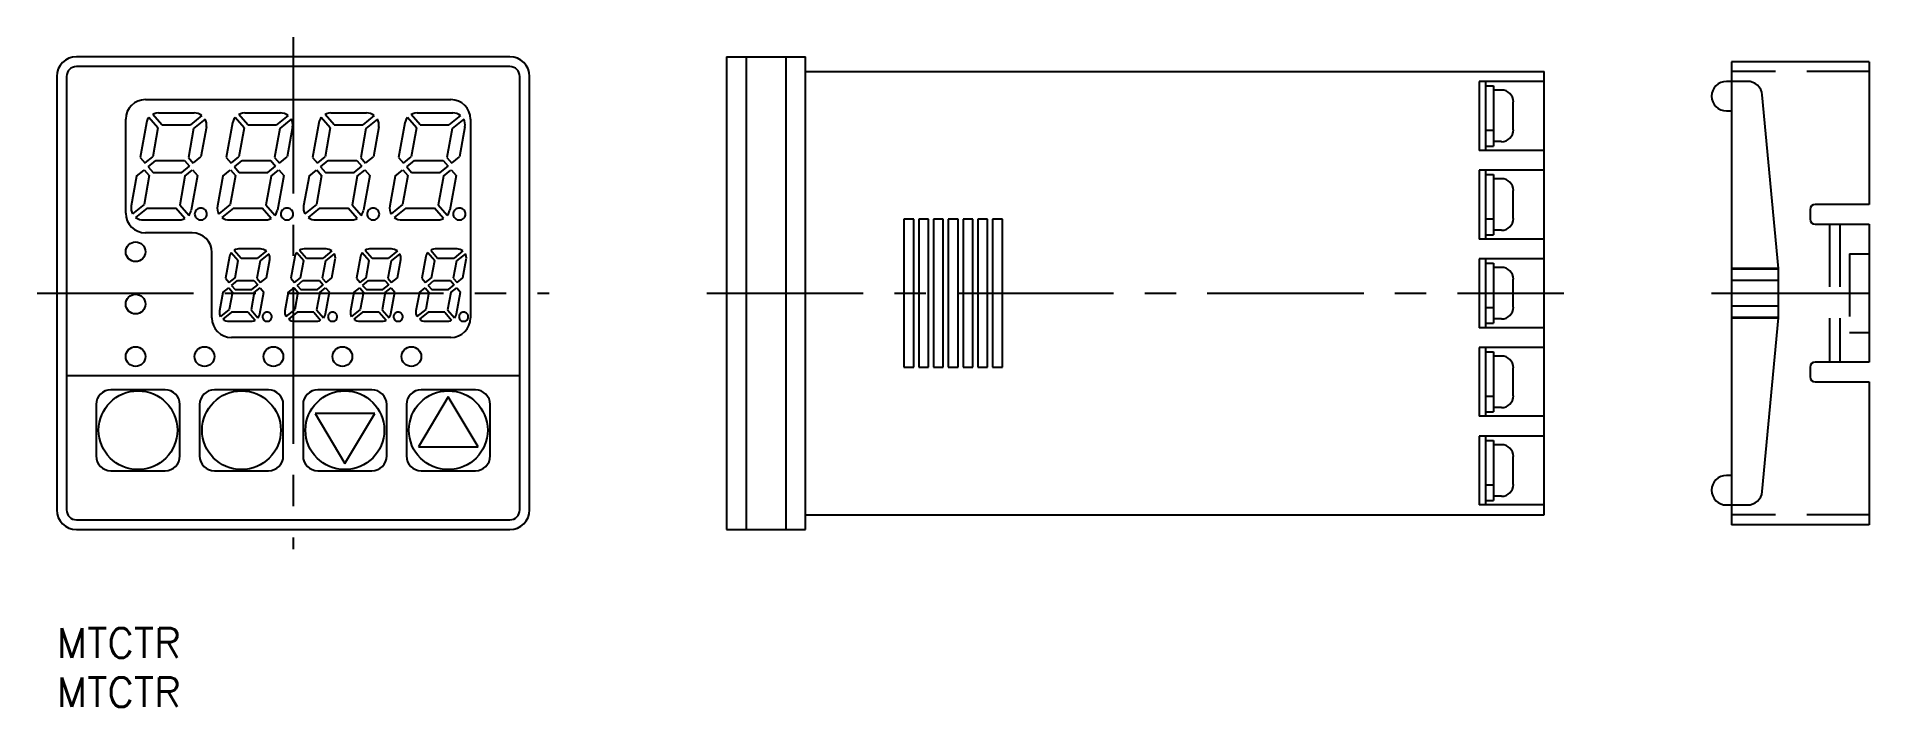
# Model space of a CAD drawing. Extents: x -2 to 186, y -8 to 60.
import ezdxf

# ---------------------------------------------------------------- set-up
doc = ezdxf.new("R2010")
doc.units = 0
doc.header["$LTSCALE"] = 0.5
doc.linetypes.add('CENTER', pattern=[50.8, 31.75, -6.35, 6.35, -6.35])
doc.linetypes.add('DASHED', pattern=[19.05, 12.7, -6.35])
for name, color, linetype in [('MSM_CENTER', 1, 'CENTER'), ('MSM_CONTINUOUS', 7, 'CONTINUOUS'), ('MSM_DASHED', 4, 'DASHED'), ('MSM_PART_NUMBER', 7, 'CONTINUOUS')]:
    doc.layers.add(name, color=color, linetype=linetype)
doc.styles.get("Standard").update_dxf_attribs({"font": 'txt.shx', "height": 3, "bigfont": 'bigfont.shx'})

# ---------------------------------------------------------------- blocks, each defined once
blk = doc.blocks.new('*U2')
at = {"layer": 'MSM_PART_NUMBER'}
blk.add_text('MTCTR', height=3, dxfattribs=at).set_placement((0, -3))
blk = doc.blocks.new('*U3')
at = {"layer": 'MSM_PART_NUMBER'}
blk.add_text('MTCTR', height=3, dxfattribs=at).set_placement((0, -8))

msp = doc.modelspace()

# ---------------------------------------------------------------- linework, layer by layer
at = {"layer": 'MSM_CENTER'}
for p, q in [((24, 60), (24, 8)), ((-2, 34), (50, 34)), ((66, 34), (153, 34)), ((168, 34), (186, 34))]:
    msp.add_line(p, q, dxfattribs=at)
at = {"layer": 'MSM_CONTINUOUS'}
for p, q in [((46, 58), (2, 58)), ((46, 57), (2, 57)), ((68, 58), (68, 10)), ((68, 58), (76, 58)), ((70, 58), (70, 10)), ((74, 58), (74, 10)), ((76, 10), (76, 58)), ((76, 56.5), (151, 56.5)), ((151, 11.5), (151, 56.5)), ((170, 57.5), (170, 55.5)), ((184, 57.5), (170, 57.5)), ((184, 57.5), (184, 43)), ((0, 56), (0, 12)), ((1, 56), (1, 12)), ((47, 12), (47, 56)), ((48, 12), (48, 56)), ((151, 55.5), (144.4, 55.5)), ((144.4, 55.5), (144.4, 48.5)), ((145.05, 55.5), (145.05, 48.5)), ((145.05, 55.06), (145.85, 55.06)), ((145.85, 55.06), (145.85, 48.94)), ((146.66, 54.62), (145.85, 54.62)), ((171.64, 55.5), (169.5, 55.5)), ((9, 53.65), (40, 53.65)), ((147.86, 50.59), (147.86, 53.41)), ((174.8, 36.5), (173.13, 54.14)), ((7, 42.13), (7, 51.65)), ((9.1, 51.3), (8.46, 47.78)), ((9.15, 51.47), (9.1, 51.3)), ((9.23, 51.66), (9.15, 51.47)), ((9.35, 51.84), (9.23, 51.66)), ((10.27, 50.78), (9.35, 51.84)), ((9.9, 52.22), (9.74, 52.15)), ((10.66, 51.09), (9.74, 52.15)), ((10.27, 50.78), (9.74, 47.84)), ((10.11, 52.28), (9.9, 52.22)), ((10.33, 52.3), (10.11, 52.28)), ((10.33, 52.3), (13.96, 52.3)), ((10.66, 51.09), (13.57, 51.09)), ((14.74, 52.03), (13.57, 51.09)), ((15.06, 51.66), (13.89, 50.72)), ((14.15, 52.28), (13.96, 52.3)), ((14.36, 52.23), (14.15, 52.28)), ((14.56, 52.15), (14.36, 52.23)), ((14.74, 52.03), (14.56, 52.15)), ((15.19, 50.88), (14.64, 47.84)), ((15.14, 51.5), (15.06, 51.66)), ((15.19, 51.3), (15.14, 51.5)), ((15.21, 51.09), (15.19, 51.3)), ((15.19, 50.88), (15.21, 51.09)), ((17.85, 51.3), (17.21, 47.78)), ((17.9, 51.47), (17.85, 51.3)), ((17.98, 51.66), (17.9, 51.47)), ((18.1, 51.84), (17.98, 51.66)), ((19.02, 50.78), (18.1, 51.84)), ((18.65, 52.22), (18.49, 52.15)), ((19.41, 51.09), (18.49, 52.15)), ((19.02, 50.78), (18.49, 47.84)), ((18.86, 52.28), (18.65, 52.22)), ((19.08, 52.3), (18.86, 52.28)), ((19.08, 52.3), (22.71, 52.3)), ((19.41, 51.09), (22.32, 51.09)), ((23.49, 52.03), (22.32, 51.09)), ((23.81, 51.66), (22.64, 50.72)), ((22.9, 52.28), (22.71, 52.3)), ((23.11, 52.23), (22.9, 52.28)), ((23.31, 52.15), (23.11, 52.23)), ((23.49, 52.03), (23.31, 52.15)), ((23.94, 50.88), (23.39, 47.84)), ((23.89, 51.5), (23.81, 51.66)), ((23.94, 51.3), (23.89, 51.5)), ((23.96, 51.09), (23.94, 51.3)), ((23.94, 50.88), (23.96, 51.09)), ((26.6, 51.3), (25.96, 47.78)), ((26.65, 51.47), (26.6, 51.3)), ((26.73, 51.66), (26.65, 51.47)), ((26.85, 51.84), (26.73, 51.66)), ((27.77, 50.78), (26.85, 51.84)), ((27.4, 52.22), (27.24, 52.15)), ((28.16, 51.09), (27.24, 52.15)), ((27.77, 50.78), (27.24, 47.84)), ((27.61, 52.28), (27.4, 52.22)), ((27.83, 52.3), (27.61, 52.28)), ((27.83, 52.3), (31.46, 52.3)), ((28.16, 51.09), (31.07, 51.09)), ((32.24, 52.03), (31.07, 51.09)), ((32.56, 51.66), (31.39, 50.72)), ((31.65, 52.28), (31.46, 52.3)), ((31.86, 52.23), (31.65, 52.28)), ((32.06, 52.15), (31.86, 52.23)), ((32.24, 52.03), (32.06, 52.15)), ((32.69, 50.88), (32.14, 47.84)), ((32.64, 51.5), (32.56, 51.66)), ((32.69, 51.3), (32.64, 51.5)), ((32.71, 51.09), (32.69, 51.3)), ((32.69, 50.88), (32.71, 51.09)), ((35.35, 51.3), (34.71, 47.78)), ((35.4, 51.47), (35.35, 51.3)), ((35.48, 51.66), (35.4, 51.47)), ((35.6, 51.84), (35.48, 51.66)), ((36.52, 50.78), (35.6, 51.84)), ((36.15, 52.22), (35.99, 52.15)), ((36.91, 51.09), (35.99, 52.15)), ((36.52, 50.78), (35.99, 47.84)), ((36.36, 52.28), (36.15, 52.22)), ((36.58, 52.3), (36.36, 52.28)), ((36.58, 52.3), (40.21, 52.3)), ((36.91, 51.09), (39.82, 51.09)), ((40.99, 52.03), (39.82, 51.09)), ((41.31, 51.66), (40.14, 50.72)), ((40.4, 52.28), (40.21, 52.3)), ((40.61, 52.23), (40.4, 52.28)), ((40.81, 52.15), (40.61, 52.23)), ((40.99, 52.03), (40.81, 52.15)), ((41.44, 50.88), (40.89, 47.84)), ((41.39, 51.5), (41.31, 51.66)), ((41.44, 51.3), (41.39, 51.5)), ((41.46, 51.09), (41.44, 51.3)), ((41.44, 50.88), (41.46, 51.09)), ((42, 51.65), (42, 31.51)), ((169.5, 52.5), (170, 52.5)), ((170, 52.5), (170, 15.5)), ((13.89, 50.72), (13.36, 47.78)), ((22.64, 50.72), (22.11, 47.78)), ((31.39, 50.72), (30.86, 47.78)), ((40.14, 50.72), (39.61, 47.78)), ((145.05, 50.56), (145.85, 50.56)), ((145.05, 48.94), (145.85, 48.94)), ((146.66, 49.39), (145.85, 49.39)), ((8.46, 47.78), (8.96, 47.2)), ((8.99, 47.23), (9.74, 47.84)), ((9.28, 46.83), (10.06, 47.47)), ((10.06, 47.47), (12.97, 47.47)), ((12.97, 47.47), (13.47, 46.89)), ((13.36, 47.78), (13.86, 47.2)), ((13.89, 47.23), (14.64, 47.84)), ((17.21, 47.78), (17.71, 47.2)), ((17.74, 47.23), (18.49, 47.84)), ((18.03, 46.83), (18.81, 47.47)), ((18.81, 47.47), (21.72, 47.47)), ((21.72, 47.47), (22.22, 46.89)), ((22.11, 47.78), (22.61, 47.2)), ((22.64, 47.23), (23.39, 47.84)), ((25.96, 47.78), (26.46, 47.2)), ((26.49, 47.23), (27.24, 47.84)), ((26.78, 46.83), (27.56, 47.47)), ((27.56, 47.47), (30.47, 47.47)), ((30.47, 47.47), (30.97, 46.89)), ((30.86, 47.78), (31.36, 47.2)), ((31.39, 47.23), (32.14, 47.84)), ((34.71, 47.78), (35.21, 47.2)), ((35.24, 47.23), (35.99, 47.84)), ((35.53, 46.83), (36.31, 47.47)), ((36.31, 47.47), (39.22, 47.47)), ((39.22, 47.47), (39.72, 46.89)), ((39.61, 47.78), (40.11, 47.2)), ((40.14, 47.23), (40.89, 47.84)), ((151, 48.5), (144.4, 48.5)), ((8.11, 45.89), (7.56, 42.85)), ((8.11, 45.89), (8.86, 46.49)), ((9.39, 45.95), (8.86, 43.01)), ((8.89, 46.52), (9.39, 45.95)), ((9.28, 46.83), (9.78, 46.26)), ((9.78, 46.26), (12.69, 46.26)), ((13.01, 45.89), (12.48, 42.95)), ((12.69, 46.26), (13.47, 46.89)), ((13.01, 45.89), (13.76, 46.49)), ((14.29, 45.95), (13.65, 42.43)), ((13.79, 46.52), (14.29, 45.95)), ((16.86, 45.89), (16.31, 42.85)), ((16.86, 45.89), (17.61, 46.49)), ((18.14, 45.95), (17.61, 43.01)), ((17.64, 46.52), (18.14, 45.95)), ((18.03, 46.83), (18.53, 46.26)), ((18.53, 46.26), (21.44, 46.26)), ((21.76, 45.89), (21.23, 42.95)), ((21.44, 46.26), (22.22, 46.89)), ((21.76, 45.89), (22.51, 46.49)), ((23.04, 45.95), (22.4, 42.43)), ((22.54, 46.52), (23.04, 45.95)), ((25.61, 45.89), (25.06, 42.85)), ((25.61, 45.89), (26.36, 46.49)), ((26.89, 45.95), (26.36, 43.01)), ((26.39, 46.52), (26.89, 45.95)), ((26.78, 46.83), (27.28, 46.26)), ((27.28, 46.26), (30.19, 46.26)), ((30.51, 45.89), (29.98, 42.95)), ((30.19, 46.26), (30.97, 46.89)), ((30.51, 45.89), (31.26, 46.49)), ((31.79, 45.95), (31.15, 42.43)), ((31.29, 46.52), (31.79, 45.95)), ((34.36, 45.89), (33.81, 42.85)), ((34.36, 45.89), (35.11, 46.49)), ((35.64, 45.95), (35.11, 43.01)), ((35.14, 46.52), (35.64, 45.95)), ((35.53, 46.83), (36.03, 46.26)), ((36.03, 46.26), (38.94, 46.26)), ((39.26, 45.89), (38.73, 42.95)), ((38.94, 46.26), (39.72, 46.89)), ((39.26, 45.89), (40.01, 46.49)), ((40.54, 45.95), (39.9, 42.43)), ((40.04, 46.52), (40.54, 45.95)), ((144.4, 46.5), (144.4, 39.5)), ((151, 46.5), (144.4, 46.5)), ((145.05, 46.5), (145.05, 39.5)), ((145.05, 46.06), (145.85, 46.06)), ((145.85, 46.06), (145.85, 39.94)), ((146.66, 45.62), (145.85, 45.62)), ((147.86, 41.59), (147.86, 44.41)), ((7.56, 42.85), (7.54, 42.64)), ((7.54, 42.64), (7.56, 42.43)), ((7.56, 42.43), (7.61, 42.22)), ((7.61, 42.22), (7.69, 42.06)), ((8.86, 43.01), (7.69, 42.06)), ((9.18, 42.64), (8.01, 41.69)), ((8.01, 41.69), (8.19, 41.57)), ((8.19, 41.57), (8.39, 41.49)), ((8.39, 41.49), (8.6, 41.44)), ((8.6, 41.44), (8.79, 41.43)), ((8.79, 41.43), (12.42, 41.43)), ((9.18, 42.64), (12.09, 42.64)), ((13.01, 41.57), (12.09, 42.64)), ((12.42, 41.43), (12.64, 41.45)), ((13.4, 41.88), (12.48, 42.95)), ((12.64, 41.45), (12.85, 41.5)), ((12.85, 41.5), (13.01, 41.57)), ((13.4, 41.88), (13.52, 42.06)), ((13.52, 42.06), (13.6, 42.25)), ((13.6, 42.25), (13.65, 42.43)), ((14.01, 42.14), (14, 42.03)), ((14, 42.03), (14.01, 41.93)), ((14.04, 42.24), (14.01, 42.14)), ((14.01, 41.93), (14.04, 41.83)), ((14.08, 42.33), (14.04, 42.24)), ((14.04, 41.83), (14.08, 41.73)), ((14.15, 42.42), (14.08, 42.33)), ((14.08, 41.73), (14.15, 41.64)), ((14.22, 42.49), (14.15, 42.42)), ((14.15, 41.64), (14.22, 41.57)), ((14.31, 42.55), (14.22, 42.49)), ((14.22, 41.57), (14.31, 41.51)), ((14.41, 42.6), (14.31, 42.55)), ((14.31, 41.51), (14.41, 41.46)), ((14.52, 42.63), (14.41, 42.6)), ((14.41, 41.46), (14.52, 41.44)), ((14.62, 42.64), (14.52, 42.63)), ((14.52, 41.44), (14.62, 41.43)), ((14.73, 42.63), (14.62, 42.64)), ((14.62, 41.43), (14.73, 41.44)), ((14.84, 42.6), (14.73, 42.63)), ((14.73, 41.44), (14.84, 41.46)), ((14.94, 42.55), (14.84, 42.6)), ((14.84, 41.46), (14.94, 41.51)), ((15.03, 42.49), (14.94, 42.55)), ((14.94, 41.51), (15.03, 41.57)), ((15.1, 42.42), (15.03, 42.49)), ((15.03, 41.57), (15.1, 41.64)), ((15.17, 42.33), (15.1, 42.42)), ((15.1, 41.64), (15.17, 41.73)), ((15.21, 42.24), (15.17, 42.33)), ((15.17, 41.73), (15.21, 41.83)), ((15.24, 42.14), (15.21, 42.24)), ((15.21, 41.83), (15.24, 41.93)), ((15.25, 42.03), (15.24, 42.14)), ((15.24, 41.93), (15.25, 42.03)), ((16.31, 42.85), (16.29, 42.64)), ((16.29, 42.64), (16.31, 42.43)), ((16.31, 42.43), (16.36, 42.22)), ((16.36, 42.22), (16.44, 42.06)), ((17.61, 43.01), (16.44, 42.06)), ((17.93, 42.64), (16.76, 41.69)), ((16.76, 41.69), (16.94, 41.57)), ((16.94, 41.57), (17.14, 41.49)), ((17.14, 41.49), (17.35, 41.44)), ((17.35, 41.44), (17.54, 41.43)), ((17.54, 41.43), (21.17, 41.43)), ((17.93, 42.64), (20.84, 42.64)), ((21.76, 41.57), (20.84, 42.64)), ((21.17, 41.43), (21.39, 41.45)), ((22.15, 41.88), (21.23, 42.95)), ((21.39, 41.45), (21.6, 41.5)), ((21.6, 41.5), (21.76, 41.57)), ((22.15, 41.88), (22.27, 42.06)), ((22.27, 42.06), (22.35, 42.25)), ((22.35, 42.25), (22.4, 42.43)), ((22.76, 42.14), (22.75, 42.03)), ((22.75, 42.03), (22.76, 41.93)), ((22.79, 42.24), (22.76, 42.14)), ((22.76, 41.93), (22.79, 41.83)), ((22.83, 42.33), (22.79, 42.24)), ((22.79, 41.83), (22.83, 41.73)), ((22.9, 42.42), (22.83, 42.33)), ((22.83, 41.73), (22.9, 41.64)), ((22.97, 42.49), (22.9, 42.42)), ((22.9, 41.64), (22.97, 41.57)), ((23.06, 42.55), (22.97, 42.49)), ((22.97, 41.57), (23.06, 41.51)), ((23.16, 42.6), (23.06, 42.55)), ((23.06, 41.51), (23.16, 41.46)), ((23.27, 42.63), (23.16, 42.6)), ((23.16, 41.46), (23.27, 41.44)), ((23.37, 42.64), (23.27, 42.63)), ((23.27, 41.44), (23.37, 41.43)), ((23.48, 42.63), (23.37, 42.64)), ((23.37, 41.43), (23.48, 41.44)), ((23.59, 42.6), (23.48, 42.63)), ((23.48, 41.44), (23.59, 41.46)), ((23.69, 42.55), (23.59, 42.6)), ((23.59, 41.46), (23.69, 41.51)), ((23.78, 42.49), (23.69, 42.55)), ((23.69, 41.51), (23.78, 41.57)), ((23.85, 42.42), (23.78, 42.49)), ((23.78, 41.57), (23.85, 41.64)), ((23.92, 42.33), (23.85, 42.42)), ((23.85, 41.64), (23.92, 41.73)), ((23.96, 42.24), (23.92, 42.33)), ((23.92, 41.73), (23.96, 41.83)), ((23.99, 42.14), (23.96, 42.24)), ((23.96, 41.83), (23.99, 41.93)), ((24, 42.03), (23.99, 42.14)), ((23.99, 41.93), (24, 42.03)), ((25.06, 42.85), (25.04, 42.64)), ((25.04, 42.64), (25.06, 42.43)), ((25.06, 42.43), (25.11, 42.22)), ((25.11, 42.22), (25.19, 42.06)), ((26.36, 43.01), (25.19, 42.06)), ((26.68, 42.64), (25.51, 41.69)), ((25.51, 41.69), (25.69, 41.57)), ((25.69, 41.57), (25.89, 41.49)), ((25.89, 41.49), (26.1, 41.44)), ((26.1, 41.44), (26.29, 41.43)), ((26.29, 41.43), (29.92, 41.43)), ((26.68, 42.64), (29.59, 42.64)), ((30.51, 41.57), (29.59, 42.64)), ((29.92, 41.43), (30.14, 41.45)), ((30.9, 41.88), (29.98, 42.95)), ((30.14, 41.45), (30.35, 41.5)), ((30.35, 41.5), (30.51, 41.57)), ((30.9, 41.88), (31.02, 42.06)), ((31.02, 42.06), (31.1, 42.25)), ((31.1, 42.25), (31.15, 42.43)), ((31.51, 42.14), (31.5, 42.03)), ((31.5, 42.03), (31.51, 41.93)), ((31.54, 42.24), (31.51, 42.14)), ((31.51, 41.93), (31.54, 41.83)), ((31.58, 42.33), (31.54, 42.24)), ((31.54, 41.83), (31.58, 41.73)), ((31.65, 42.42), (31.58, 42.33)), ((31.58, 41.73), (31.65, 41.64)), ((31.72, 42.49), (31.65, 42.42)), ((31.65, 41.64), (31.72, 41.57)), ((31.81, 42.55), (31.72, 42.49)), ((31.72, 41.57), (31.81, 41.51)), ((31.91, 42.6), (31.81, 42.55)), ((31.81, 41.51), (31.91, 41.46)), ((32.02, 42.63), (31.91, 42.6)), ((31.91, 41.46), (32.02, 41.44)), ((32.12, 42.64), (32.02, 42.63)), ((32.02, 41.44), (32.12, 41.43)), ((32.23, 42.63), (32.12, 42.64)), ((32.12, 41.43), (32.23, 41.44)), ((32.34, 42.6), (32.23, 42.63)), ((32.23, 41.44), (32.34, 41.46)), ((32.44, 42.55), (32.34, 42.6)), ((32.34, 41.46), (32.44, 41.51)), ((32.53, 42.49), (32.44, 42.55)), ((32.44, 41.51), (32.53, 41.57)), ((32.6, 42.42), (32.53, 42.49)), ((32.53, 41.57), (32.6, 41.64)), ((32.67, 42.33), (32.6, 42.42)), ((32.6, 41.64), (32.67, 41.73)), ((32.71, 42.24), (32.67, 42.33)), ((32.67, 41.73), (32.71, 41.83)), ((32.74, 42.14), (32.71, 42.24)), ((32.71, 41.83), (32.74, 41.93)), ((32.75, 42.03), (32.74, 42.14)), ((32.74, 41.93), (32.75, 42.03)), ((33.81, 42.85), (33.79, 42.64)), ((33.79, 42.64), (33.81, 42.43)), ((33.81, 42.43), (33.86, 42.22)), ((33.86, 42.22), (33.94, 42.06)), ((35.11, 43.01), (33.94, 42.06)), ((35.43, 42.64), (34.26, 41.69)), ((34.26, 41.69), (34.44, 41.57)), ((34.44, 41.57), (34.64, 41.49)), ((34.64, 41.49), (34.85, 41.44)), ((34.85, 41.44), (35.04, 41.43)), ((35.04, 41.43), (38.67, 41.43)), ((35.43, 42.64), (38.34, 42.64)), ((39.26, 41.57), (38.34, 42.64)), ((38.67, 41.43), (38.89, 41.45)), ((39.65, 41.88), (38.73, 42.95)), ((38.89, 41.45), (39.1, 41.5)), ((39.1, 41.5), (39.26, 41.57)), ((39.65, 41.88), (39.77, 42.06)), ((39.77, 42.06), (39.85, 42.25)), ((39.85, 42.25), (39.9, 42.43)), ((40.26, 42.14), (40.25, 42.03)), ((40.25, 42.03), (40.26, 41.93)), ((40.29, 42.24), (40.26, 42.14)), ((40.26, 41.93), (40.29, 41.83)), ((40.33, 42.33), (40.29, 42.24)), ((40.29, 41.83), (40.33, 41.73)), ((40.4, 42.42), (40.33, 42.33)), ((40.33, 41.73), (40.4, 41.64)), ((40.47, 42.49), (40.4, 42.42)), ((40.4, 41.64), (40.47, 41.57)), ((40.56, 42.55), (40.47, 42.49)), ((40.47, 41.57), (40.56, 41.51)), ((40.66, 42.6), (40.56, 42.55)), ((40.56, 41.51), (40.66, 41.46)), ((40.77, 42.63), (40.66, 42.6)), ((40.66, 41.46), (40.77, 41.44)), ((40.87, 42.64), (40.77, 42.63)), ((40.77, 41.44), (40.87, 41.43)), ((40.98, 42.63), (40.87, 42.64)), ((40.87, 41.43), (40.98, 41.44)), ((41.09, 42.6), (40.98, 42.63)), ((40.98, 41.44), (41.09, 41.46)), ((41.19, 42.55), (41.09, 42.6)), ((41.09, 41.46), (41.19, 41.51)), ((41.28, 42.49), (41.19, 42.55)), ((41.19, 41.51), (41.28, 41.57)), ((41.35, 42.42), (41.28, 42.49)), ((41.28, 41.57), (41.35, 41.64)), ((41.42, 42.33), (41.35, 42.42)), ((41.35, 41.64), (41.42, 41.73)), ((41.46, 42.24), (41.42, 42.33)), ((41.42, 41.73), (41.46, 41.83)), ((41.49, 42.14), (41.46, 42.24)), ((41.46, 41.83), (41.49, 41.93)), ((41.5, 42.03), (41.49, 42.14)), ((41.49, 41.93), (41.5, 42.03)), ((87, 41.5), (86, 41.5)), ((86, 41.5), (86, 26.5)), ((87, 26.5), (87, 41.5)), ((88.5, 41.5), (87.5, 41.5)), ((87.5, 41.5), (87.5, 26.5)), ((88.5, 26.5), (88.5, 41.5)), ((90, 41.5), (89, 41.5)), ((89, 41.5), (89, 26.5)), ((90, 26.5), (90, 41.5)), ((91.5, 41.5), (90.5, 41.5)), ((90.5, 41.5), (90.5, 26.5)), ((91.5, 26.5), (91.5, 41.5)), ((93, 41.5), (92, 41.5)), ((92, 41.5), (92, 26.5)), ((93, 26.5), (93, 41.5)), ((94.5, 41.5), (93.5, 41.5)), ((93.5, 41.5), (93.5, 26.5)), ((94.5, 26.5), (94.5, 41.5)), ((96, 41.5), (95, 41.5)), ((95, 41.5), (95, 26.5)), ((96, 26.5), (96, 41.5)), ((145.05, 41.56), (145.85, 41.56)), ((178, 42.5), (178, 41.5)), ((184, 43), (178.5, 43)), ((13.75, 40.13), (9, 40.13)), ((151, 39.5), (144.4, 39.5)), ((145.05, 39.94), (145.85, 39.94)), ((146.66, 40.39), (145.85, 40.39)), ((178.5, 41), (184, 41)), ((184, 41), (184, 27)), ((15.75, 31.51), (15.75, 38.13)), ((17.53, 37.73), (17.12, 35.51)), ((17.56, 37.86), (17.53, 37.73)), ((17.63, 38.01), (17.56, 37.86)), ((17.72, 38.14), (17.63, 38.01)), ((17.72, 38.14), (18.42, 37.33)), ((18.14, 38.43), (18.01, 38.38)), ((18.01, 38.38), (18.71, 37.57)), ((18.3, 38.47), (18.14, 38.43)), ((18.46, 38.49), (18.3, 38.47)), ((20.69, 38.49), (18.46, 38.49)), ((21.28, 38.29), (20.39, 37.57)), ((21.53, 38.01), (20.64, 37.29)), ((20.83, 38.48), (20.69, 38.49)), ((20.99, 38.44), (20.83, 38.48)), ((21.14, 38.38), (20.99, 38.44)), ((21.28, 38.29), (21.14, 38.38)), ((21.58, 37.88), (21.53, 38.01)), ((21.63, 37.73), (21.58, 37.88)), ((21.64, 37.57), (21.63, 37.73)), ((24.18, 37.73), (23.77, 35.51)), ((24.21, 37.86), (24.18, 37.73)), ((24.28, 38.01), (24.21, 37.86)), ((24.37, 38.14), (24.28, 38.01)), ((24.37, 38.14), (25.07, 37.33)), ((24.79, 38.43), (24.66, 38.38)), ((24.66, 38.38), (25.36, 37.57)), ((24.95, 38.47), (24.79, 38.43)), ((25.11, 38.49), (24.95, 38.47)), ((27.34, 38.49), (25.11, 38.49)), ((27.93, 38.29), (27.04, 37.57)), ((28.18, 38.01), (27.29, 37.29)), ((27.48, 38.48), (27.34, 38.49)), ((27.64, 38.44), (27.48, 38.48)), ((27.79, 38.38), (27.64, 38.44)), ((27.93, 38.29), (27.79, 38.38)), ((28.23, 37.88), (28.18, 38.01)), ((28.28, 37.73), (28.23, 37.88)), ((28.29, 37.57), (28.28, 37.73)), ((30.83, 37.73), (30.42, 35.51)), ((30.86, 37.86), (30.83, 37.73)), ((30.93, 38.01), (30.86, 37.86)), ((31.02, 38.14), (30.93, 38.01)), ((31.02, 38.14), (31.72, 37.33)), ((31.44, 38.43), (31.31, 38.38)), ((31.31, 38.38), (32.01, 37.57)), ((31.6, 38.47), (31.44, 38.43)), ((31.76, 38.49), (31.6, 38.47)), ((33.99, 38.49), (31.76, 38.49)), ((34.58, 38.29), (33.69, 37.57)), ((34.83, 38.01), (33.94, 37.29)), ((34.13, 38.48), (33.99, 38.49)), ((34.29, 38.44), (34.13, 38.48)), ((34.44, 38.38), (34.29, 38.44)), ((34.58, 38.29), (34.44, 38.38)), ((34.88, 37.88), (34.83, 38.01)), ((34.93, 37.73), (34.88, 37.88)), ((34.94, 37.57), (34.93, 37.73)), ((37.48, 37.73), (37.07, 35.51)), ((37.51, 37.86), (37.48, 37.73)), ((37.58, 38.01), (37.51, 37.86)), ((37.67, 38.14), (37.58, 38.01)), ((37.67, 38.14), (38.37, 37.33)), ((38.09, 38.43), (37.96, 38.38)), ((37.96, 38.38), (38.66, 37.57)), ((38.25, 38.47), (38.09, 38.43)), ((38.41, 38.49), (38.25, 38.47)), ((40.64, 38.49), (38.41, 38.49)), ((41.23, 38.29), (40.34, 37.57)), ((41.48, 38.01), (40.59, 37.29)), ((40.78, 38.48), (40.64, 38.49)), ((40.94, 38.44), (40.78, 38.48)), ((41.09, 38.38), (40.94, 38.44)), ((41.23, 38.29), (41.09, 38.38)), ((41.53, 37.88), (41.48, 38.01)), ((41.58, 37.73), (41.53, 37.88)), ((41.59, 37.57), (41.58, 37.73)), ((18.1, 35.56), (18.42, 37.33)), ((18.71, 37.57), (20.39, 37.57)), ((20.64, 37.29), (20.31, 35.51)), ((21.29, 35.56), (21.63, 37.41)), ((21.63, 37.41), (21.64, 37.57)), ((24.75, 35.56), (25.07, 37.33)), ((25.36, 37.57), (27.04, 37.57)), ((27.29, 37.29), (26.96, 35.51)), ((27.94, 35.56), (28.28, 37.41)), ((28.28, 37.41), (28.29, 37.57)), ((31.4, 35.56), (31.72, 37.33)), ((32.01, 37.57), (33.69, 37.57)), ((33.94, 37.29), (33.61, 35.51)), ((34.59, 35.56), (34.93, 37.41)), ((34.93, 37.41), (34.94, 37.57)), ((38.05, 35.56), (38.37, 37.33)), ((38.66, 37.57), (40.34, 37.57)), ((40.59, 37.29), (40.26, 35.51)), ((41.24, 35.56), (41.58, 37.41)), ((41.58, 37.41), (41.59, 37.57)), ((151, 37.5), (144.4, 37.5)), ((144.4, 37.5), (144.4, 30.5)), ((145.05, 37.5), (145.05, 30.5)), ((145.05, 37.06), (145.85, 37.06)), ((145.85, 37.06), (145.85, 30.94)), ((146.66, 36.62), (145.85, 36.62)), ((174.8, 36.45), (170, 36.45)), ((174.8, 31.5), (174.8, 36.5)), ((16.86, 34.08), (16.52, 32.22)), ((16.86, 34.08), (17.46, 34.56)), ((17.12, 35.51), (17.5, 35.08)), ((17.46, 34.56), (17.83, 34.12)), ((17.5, 35.08), (18.1, 35.56)), ((17.83, 34.12), (17.51, 32.35)), ((17.75, 34.79), (18.34, 35.28)), ((17.75, 34.79), (18.13, 34.36)), ((18.13, 34.36), (19.81, 34.36)), ((18.34, 35.28), (20.02, 35.28)), ((20.05, 34.08), (19.73, 32.3)), ((19.81, 34.36), (20.4, 34.84)), ((20.02, 35.28), (20.4, 34.84)), ((20.05, 34.08), (20.65, 34.56)), ((20.31, 35.51), (20.69, 35.08)), ((20.62, 31.91), (21.03, 34.12)), ((20.65, 34.56), (21.03, 34.12)), ((20.69, 35.08), (21.29, 35.56)), ((23.51, 34.08), (23.17, 32.22)), ((23.51, 34.08), (24.11, 34.56)), ((23.77, 35.51), (24.15, 35.08)), ((24.11, 34.56), (24.48, 34.12)), ((24.15, 35.08), (24.75, 35.56)), ((24.48, 34.12), (24.16, 32.35)), ((24.4, 34.79), (24.99, 35.28)), ((24.4, 34.79), (24.78, 34.36)), ((24.78, 34.36), (26.46, 34.36)), ((24.99, 35.28), (26.67, 35.28)), ((26.7, 34.08), (26.38, 32.3)), ((26.46, 34.36), (27.05, 34.84)), ((26.67, 35.28), (27.05, 34.84)), ((26.7, 34.08), (27.3, 34.56)), ((26.96, 35.51), (27.34, 35.08)), ((27.27, 31.91), (27.68, 34.12)), ((27.3, 34.56), (27.68, 34.12)), ((27.34, 35.08), (27.94, 35.56)), ((30.16, 34.08), (29.82, 32.22)), ((30.16, 34.08), (30.76, 34.56)), ((30.42, 35.51), (30.8, 35.08)), ((30.76, 34.56), (31.13, 34.12)), ((30.8, 35.08), (31.4, 35.56)), ((31.13, 34.12), (30.81, 32.35)), ((31.05, 34.79), (31.64, 35.28)), ((31.05, 34.79), (31.43, 34.36)), ((31.43, 34.36), (33.11, 34.36)), ((31.64, 35.28), (33.32, 35.28)), ((33.35, 34.08), (33.03, 32.3)), ((33.11, 34.36), (33.7, 34.84)), ((33.32, 35.28), (33.7, 34.84)), ((33.35, 34.08), (33.95, 34.56)), ((33.61, 35.51), (33.99, 35.08)), ((33.92, 31.91), (34.33, 34.12)), ((33.95, 34.56), (34.33, 34.12)), ((33.99, 35.08), (34.59, 35.56)), ((36.81, 34.08), (36.47, 32.22)), ((36.81, 34.08), (37.41, 34.56)), ((37.07, 35.51), (37.45, 35.08)), ((37.41, 34.56), (37.78, 34.12)), ((37.45, 35.08), (38.05, 35.56)), ((37.78, 34.12), (37.46, 32.35)), ((37.7, 34.79), (38.29, 35.28)), ((37.7, 34.79), (38.08, 34.36)), ((38.08, 34.36), (39.76, 34.36)), ((38.29, 35.28), (39.97, 35.28)), ((40, 34.08), (39.68, 32.3)), ((39.76, 34.36), (40.35, 34.84)), ((39.97, 35.28), (40.35, 34.84)), ((40, 34.08), (40.6, 34.56)), ((40.26, 35.51), (40.64, 35.08)), ((40.57, 31.91), (40.98, 34.12)), ((40.6, 34.56), (40.98, 34.12)), ((40.64, 35.08), (41.24, 35.56)), ((147.86, 32.59), (147.86, 35.41)), ((16.52, 32.22), (16.51, 32.06)), ((16.51, 32.06), (16.52, 31.91)), ((17.51, 32.35), (16.62, 31.63)), ((17.75, 32.06), (16.87, 31.35)), ((19.44, 32.06), (17.75, 32.06)), ((19.44, 32.06), (20.14, 31.26)), ((19.73, 32.3), (20.43, 31.49)), ((21.12, 32), (21.05, 31.96)), ((21.19, 32.04), (21.12, 32)), ((21.27, 32.06), (21.19, 32.04)), ((21.35, 32.06), (21.27, 32.06)), ((21.44, 32.06), (21.35, 32.06)), ((21.52, 32.04), (21.44, 32.06)), ((21.59, 32), (21.52, 32.04)), ((21.66, 31.96), (21.59, 32)), ((23.17, 32.22), (23.16, 32.06)), ((23.16, 32.06), (23.17, 31.91)), ((24.16, 32.35), (23.27, 31.63)), ((24.4, 32.06), (23.52, 31.35)), ((26.09, 32.06), (24.4, 32.06)), ((26.09, 32.06), (26.79, 31.26)), ((26.38, 32.3), (27.08, 31.49)), ((27.77, 32), (27.7, 31.96)), ((27.84, 32.04), (27.77, 32)), ((27.92, 32.06), (27.84, 32.04)), ((28, 32.06), (27.92, 32.06)), ((28.09, 32.06), (28, 32.06)), ((28.17, 32.04), (28.09, 32.06)), ((28.24, 32), (28.17, 32.04)), ((28.31, 31.96), (28.24, 32)), ((29.82, 32.22), (29.81, 32.06)), ((29.81, 32.06), (29.82, 31.91)), ((30.81, 32.35), (29.92, 31.63)), ((31.05, 32.06), (30.17, 31.35)), ((32.74, 32.06), (31.05, 32.06)), ((32.74, 32.06), (33.44, 31.26)), ((33.03, 32.3), (33.73, 31.49)), ((34.42, 32), (34.35, 31.96)), ((34.49, 32.04), (34.42, 32)), ((34.57, 32.06), (34.49, 32.04)), ((34.65, 32.06), (34.57, 32.06)), ((34.74, 32.06), (34.65, 32.06)), ((34.82, 32.04), (34.74, 32.06)), ((34.89, 32), (34.82, 32.04)), ((34.96, 31.96), (34.89, 32)), ((36.47, 32.22), (36.46, 32.06)), ((36.46, 32.06), (36.47, 31.91)), ((37.46, 32.35), (36.57, 31.63)), ((37.7, 32.06), (36.82, 31.35)), ((39.39, 32.06), (37.7, 32.06)), ((39.39, 32.06), (40.09, 31.26)), ((39.68, 32.3), (40.38, 31.49)), ((41.07, 32), (41, 31.96)), ((41.14, 32.04), (41.07, 32)), ((41.22, 32.06), (41.14, 32.04)), ((41.3, 32.06), (41.22, 32.06)), ((41.39, 32.06), (41.3, 32.06)), ((41.47, 32.04), (41.39, 32.06)), ((41.54, 32), (41.47, 32.04)), ((41.61, 31.96), (41.54, 32)), ((145.05, 32.56), (145.85, 32.56)), ((16.52, 31.91), (16.57, 31.75)), ((16.57, 31.75), (16.62, 31.63)), ((16.87, 31.35), (17.01, 31.26)), ((17.01, 31.26), (17.16, 31.19)), ((17.16, 31.19), (17.32, 31.16)), ((17.32, 31.16), (17.46, 31.15)), ((17.46, 31.15), (19.69, 31.15)), ((19.69, 31.15), (19.85, 31.16)), ((19.85, 31.16), (20.01, 31.2)), ((20.01, 31.2), (20.14, 31.26)), ((20.43, 31.49), (20.52, 31.63)), ((20.52, 31.63), (20.59, 31.77)), ((20.59, 31.77), (20.62, 31.91)), ((20.89, 31.69), (20.88, 31.61)), ((20.88, 31.61), (20.89, 31.53)), ((20.91, 31.76), (20.89, 31.69)), ((20.89, 31.53), (20.91, 31.45)), ((20.94, 31.84), (20.91, 31.76)), ((20.91, 31.45), (20.94, 31.38)), ((20.99, 31.9), (20.94, 31.84)), ((20.94, 31.38), (20.99, 31.31)), ((21.05, 31.96), (20.99, 31.9)), ((20.99, 31.31), (21.05, 31.25)), ((21.05, 31.25), (21.12, 31.21)), ((21.12, 31.21), (21.19, 31.17)), ((21.19, 31.17), (21.27, 31.15)), ((21.27, 31.15), (21.35, 31.15)), ((21.35, 31.15), (21.44, 31.15)), ((21.44, 31.15), (21.52, 31.17)), ((21.52, 31.17), (21.59, 31.21)), ((21.59, 31.21), (21.66, 31.25)), ((21.72, 31.9), (21.66, 31.96)), ((21.66, 31.25), (21.72, 31.31)), ((21.77, 31.84), (21.72, 31.9)), ((21.72, 31.31), (21.77, 31.38)), ((21.8, 31.76), (21.77, 31.84)), ((21.77, 31.38), (21.8, 31.45)), ((21.82, 31.69), (21.8, 31.76)), ((21.8, 31.45), (21.82, 31.53)), ((21.83, 31.61), (21.82, 31.69)), ((21.82, 31.53), (21.83, 31.61)), ((23.17, 31.91), (23.22, 31.75)), ((23.22, 31.75), (23.27, 31.63)), ((23.52, 31.35), (23.66, 31.26)), ((23.66, 31.26), (23.81, 31.19)), ((23.81, 31.19), (23.97, 31.16)), ((23.97, 31.16), (24.11, 31.15)), ((24.11, 31.15), (26.34, 31.15)), ((26.34, 31.15), (26.5, 31.16)), ((26.5, 31.16), (26.66, 31.2)), ((26.66, 31.2), (26.79, 31.26)), ((27.08, 31.49), (27.17, 31.63)), ((27.17, 31.63), (27.24, 31.77)), ((27.24, 31.77), (27.27, 31.91)), ((27.54, 31.69), (27.53, 31.61)), ((27.53, 31.61), (27.54, 31.53)), ((27.56, 31.76), (27.54, 31.69)), ((27.54, 31.53), (27.56, 31.45)), ((27.59, 31.84), (27.56, 31.76)), ((27.56, 31.45), (27.59, 31.38)), ((27.64, 31.9), (27.59, 31.84)), ((27.59, 31.38), (27.64, 31.31)), ((27.7, 31.96), (27.64, 31.9)), ((27.64, 31.31), (27.7, 31.25)), ((27.7, 31.25), (27.77, 31.21)), ((27.77, 31.21), (27.84, 31.17)), ((27.84, 31.17), (27.92, 31.15)), ((27.92, 31.15), (28, 31.15)), ((28, 31.15), (28.09, 31.15)), ((28.09, 31.15), (28.17, 31.17)), ((28.17, 31.17), (28.24, 31.21)), ((28.24, 31.21), (28.31, 31.25)), ((28.37, 31.9), (28.31, 31.96)), ((28.31, 31.25), (28.37, 31.31)), ((28.42, 31.84), (28.37, 31.9)), ((28.37, 31.31), (28.42, 31.38)), ((28.45, 31.76), (28.42, 31.84)), ((28.42, 31.38), (28.45, 31.45)), ((28.47, 31.69), (28.45, 31.76)), ((28.45, 31.45), (28.47, 31.53)), ((28.48, 31.61), (28.47, 31.69)), ((28.47, 31.53), (28.48, 31.61)), ((29.82, 31.91), (29.87, 31.75)), ((29.87, 31.75), (29.92, 31.63)), ((30.17, 31.35), (30.31, 31.26)), ((30.31, 31.26), (30.46, 31.19)), ((30.46, 31.19), (30.62, 31.16)), ((30.62, 31.16), (30.76, 31.15)), ((30.76, 31.15), (32.99, 31.15)), ((32.99, 31.15), (33.15, 31.16)), ((33.15, 31.16), (33.31, 31.2)), ((33.31, 31.2), (33.44, 31.26)), ((33.73, 31.49), (33.82, 31.63)), ((33.82, 31.63), (33.89, 31.77)), ((33.89, 31.77), (33.92, 31.91)), ((34.19, 31.69), (34.18, 31.61)), ((34.18, 31.61), (34.19, 31.53)), ((34.21, 31.76), (34.19, 31.69)), ((34.19, 31.53), (34.21, 31.45)), ((34.24, 31.84), (34.21, 31.76)), ((34.21, 31.45), (34.24, 31.38)), ((34.29, 31.9), (34.24, 31.84)), ((34.24, 31.38), (34.29, 31.31)), ((34.35, 31.96), (34.29, 31.9)), ((34.29, 31.31), (34.35, 31.25)), ((34.35, 31.25), (34.42, 31.21)), ((34.42, 31.21), (34.49, 31.17)), ((34.49, 31.17), (34.57, 31.15)), ((34.57, 31.15), (34.65, 31.15)), ((34.65, 31.15), (34.74, 31.15)), ((34.74, 31.15), (34.82, 31.17)), ((34.82, 31.17), (34.89, 31.21)), ((34.89, 31.21), (34.96, 31.25)), ((35.02, 31.9), (34.96, 31.96)), ((34.96, 31.25), (35.02, 31.31)), ((35.07, 31.84), (35.02, 31.9)), ((35.02, 31.31), (35.07, 31.38)), ((35.1, 31.76), (35.07, 31.84)), ((35.07, 31.38), (35.1, 31.45)), ((35.12, 31.69), (35.1, 31.76)), ((35.1, 31.45), (35.12, 31.53)), ((35.13, 31.61), (35.12, 31.69)), ((35.12, 31.53), (35.13, 31.61)), ((36.47, 31.91), (36.52, 31.75)), ((36.52, 31.75), (36.57, 31.63)), ((36.82, 31.35), (36.96, 31.26)), ((36.96, 31.26), (37.11, 31.19)), ((37.11, 31.19), (37.27, 31.16)), ((37.27, 31.16), (37.41, 31.15)), ((37.41, 31.15), (39.64, 31.15)), ((39.64, 31.15), (39.8, 31.16)), ((39.8, 31.16), (39.96, 31.2)), ((39.96, 31.2), (40.09, 31.26)), ((40.38, 31.49), (40.47, 31.63)), ((40.47, 31.63), (40.54, 31.77)), ((40.54, 31.77), (40.57, 31.91)), ((40.84, 31.69), (40.83, 31.61)), ((40.83, 31.61), (40.84, 31.53)), ((40.86, 31.76), (40.84, 31.69)), ((40.84, 31.53), (40.86, 31.45)), ((40.89, 31.84), (40.86, 31.76)), ((40.86, 31.45), (40.89, 31.38)), ((40.94, 31.9), (40.89, 31.84)), ((40.89, 31.38), (40.94, 31.31)), ((41, 31.96), (40.94, 31.9)), ((40.94, 31.31), (41, 31.25)), ((41, 31.25), (41.07, 31.21)), ((41.07, 31.21), (41.14, 31.17)), ((41.14, 31.17), (41.22, 31.15)), ((41.22, 31.15), (41.3, 31.15)), ((41.3, 31.15), (41.39, 31.15)), ((41.39, 31.15), (41.47, 31.17)), ((41.47, 31.17), (41.54, 31.21)), ((41.54, 31.21), (41.61, 31.25)), ((41.67, 31.9), (41.61, 31.96)), ((41.61, 31.25), (41.67, 31.31)), ((41.72, 31.84), (41.67, 31.9)), ((41.67, 31.31), (41.72, 31.38)), ((41.75, 31.76), (41.72, 31.84)), ((41.72, 31.38), (41.75, 31.45)), ((41.77, 31.69), (41.75, 31.76)), ((41.75, 31.45), (41.77, 31.53)), ((41.78, 31.61), (41.77, 31.69)), ((41.77, 31.53), (41.78, 31.61)), ((151, 30.5), (144.4, 30.5)), ((145.05, 30.94), (145.85, 30.94)), ((146.66, 31.39), (145.85, 31.39)), ((170, 31.55), (174.8, 31.55)), ((173.13, 13.86), (174.8, 31.5)), ((40, 29.51), (17.75, 29.51)), ((151, 28.5), (144.4, 28.5)), ((144.4, 28.5), (144.4, 21.5)), ((145.05, 28.5), (145.05, 21.5)), ((86, 26.5), (87, 26.5)), ((87.5, 26.5), (88.5, 26.5)), ((89, 26.5), (90, 26.5)), ((90.5, 26.5), (91.5, 26.5)), ((92, 26.5), (93, 26.5)), ((93.5, 26.5), (94.5, 26.5)), ((95, 26.5), (96, 26.5)), ((145.05, 28.06), (145.85, 28.06)), ((145.85, 28.06), (145.85, 21.94)), ((146.66, 27.62), (145.85, 27.62)), ((147.86, 23.59), (147.86, 26.41)), ((178, 26.5), (178, 25.5)), ((184, 27), (178.5, 27)), ((1, 25.64), (47, 25.64)), ((178.5, 25), (184, 25)), ((184, 25), (184, 10.5)), ((4, 22.69), (4, 17.48)), ((11, 24.19), (5.5, 24.19)), ((12.5, 17.48), (12.5, 22.69)), ((14.5, 22.69), (14.5, 17.48)), ((21.5, 24.19), (16, 24.19)), ((23, 17.48), (23, 22.69)), ((25, 22.69), (25, 17.48)), ((32, 24.19), (26.5, 24.19)), ((33.5, 17.48), (33.5, 22.69)), ((35.5, 22.69), (35.5, 17.48)), ((39.75, 23.47), (36.72, 18.4)), ((42.5, 24.19), (37, 24.19)), ((42.78, 18.4), (39.75, 23.47)), ((44, 17.48), (44, 22.69)), ((145.05, 23.56), (145.85, 23.56)), ((32.28, 21.78), (26.22, 21.78)), ((26.22, 21.78), (29.25, 16.71)), ((29.25, 16.71), (32.28, 21.78)), ((151, 21.5), (144.4, 21.5)), ((145.05, 21.94), (145.85, 21.94)), ((146.66, 22.39), (145.85, 22.39)), ((144.4, 19.5), (144.4, 12.5)), ((151, 19.5), (144.4, 19.5)), ((145.05, 19.5), (145.05, 12.5)), ((145.05, 19.06), (145.85, 19.06)), ((145.85, 19.06), (145.85, 12.94)), ((36.72, 18.4), (42.78, 18.4)), ((146.66, 18.62), (145.85, 18.62)), ((147.86, 14.59), (147.86, 17.41)), ((5.5, 15.98), (11, 15.98)), ((16, 15.98), (21.5, 15.98)), ((26.5, 15.98), (32, 15.98)), ((37, 15.98), (42.5, 15.98)), ((170, 15.5), (169.5, 15.5)), ((145.05, 14.56), (145.85, 14.56)), ((146.66, 13.39), (145.85, 13.39)), ((76, 11.5), (151, 11.5)), ((151, 12.5), (144.4, 12.5)), ((145.05, 12.94), (145.85, 12.94)), ((169.5, 12.5), (171.64, 12.5)), ((170, 12.5), (170, 10.5)), ((2, 11), (46, 11)), ((2, 10), (46, 10)), ((68, 10), (76, 10)), ((184, 10.5), (170, 10.5))]:
    msp.add_line(p, q, dxfattribs=at)
for centre, radius in [((8, 38.2), 1), ((8, 32.89), 1), ((8, 27.57), 1), ((15, 27.57), 1), ((22, 27.57), 1), ((29, 27.57), 1), ((36, 27.57), 1), ((8.25, 20.09), 4), ((18.75, 20.09), 4), ((29.25, 20.09), 4), ((39.75, 20.09), 4)]:
    msp.add_circle(centre, radius, dxfattribs=at)
for centre, radius, start, end in [((2, 56), 2, 90, 180), ((2, 56), 1, 90, 180), ((46, 56), 2, 0, 90), ((46, 56), 1, 0, 90), ((146.66, 53.41), 1.21, 0, 90), ((169.5, 54), 1.5, 90, 270), ((171.64, 54), 1.5, 5.4119, 90), ((9, 51.65), 2, 90, 180), ((40, 51.65), 2, 0, 90), ((146.66, 50.59), 1.21, 270, 0), ((146.66, 44.41), 1.21, 0, 90), ((9, 42.13), 2, 180, 270), ((146.66, 41.59), 1.21, 270, 0), ((178.5, 42.5), 0.5, 90, 180), ((178.5, 41.5), 0.5, 180, 270), ((13.75, 38.13), 2, 0, 90), ((146.66, 35.41), 1.21, 0, 90), ((146.66, 32.59), 1.21, 270, 0), ((17.75, 31.51), 2, 180, 270), ((40, 31.51), 2, 270, 0), ((146.66, 26.41), 1.21, 0, 90), ((178.5, 26.5), 0.5, 90, 180), ((178.5, 25.5), 0.5, 180, 270), ((5.5, 22.69), 1.5, 90, 180), ((11, 22.69), 1.5, 0, 90), ((16, 22.69), 1.5, 90, 180), ((21.5, 22.69), 1.5, 0, 90), ((26.5, 22.69), 1.5, 90, 180), ((32, 22.69), 1.5, 0, 90), ((37, 22.69), 1.5, 90, 180), ((42.5, 22.69), 1.5, 0, 90), ((146.66, 23.59), 1.21, 270, 0), ((5.5, 17.48), 1.5, 180, 270), ((11, 17.48), 1.5, 270, 0), ((16, 17.48), 1.5, 180, 270), ((21.5, 17.48), 1.5, 270, 0), ((26.5, 17.48), 1.5, 180, 270), ((32, 17.48), 1.5, 270, 0), ((37, 17.48), 1.5, 180, 270), ((42.5, 17.48), 1.5, 270, 0), ((146.66, 17.41), 1.21, 0, 90), ((169.5, 14), 1.5, 90, 270), ((146.66, 14.59), 1.21, 270, 0), ((171.64, 14), 1.5, 270, 354.5881), ((2, 12), 2, 180, 270), ((2, 12), 1, 180, 270), ((46, 12), 2, 270, 0), ((46, 12), 1, 270, 0)]:
    msp.add_arc(centre, radius, start, end, dxfattribs=at)
at = {"layer": 'MSM_DASHED'}
for p, q in [((184, 56.5), (170, 56.5)), ((170, 55.5), (170, 52.5)), ((179.96, 41), (179.96, 27)), ((181, 41), (181, 27)), ((182, 38), (182, 30)), ((182, 38), (184, 38)), ((174.8, 36.5), (170, 36.5)), ((174.8, 35.3), (170, 35.3)), ((170, 32.7), (174.8, 32.7)), ((170, 31.5), (174.8, 31.5)), ((182, 30), (184, 30)), ((170, 15.5), (170, 12.5)), ((184, 11.5), (170, 11.5))]:
    msp.add_line(p, q, dxfattribs=at)

# ---------------------------------------------------------------- block references
at = {"layer": 'MSM_CONTINUOUS'}
for name in ['*U2', '*U3']:
    msp.add_blockref(name, (0, 0), dxfattribs=at)

doc.saveas('drawing.dxf')
